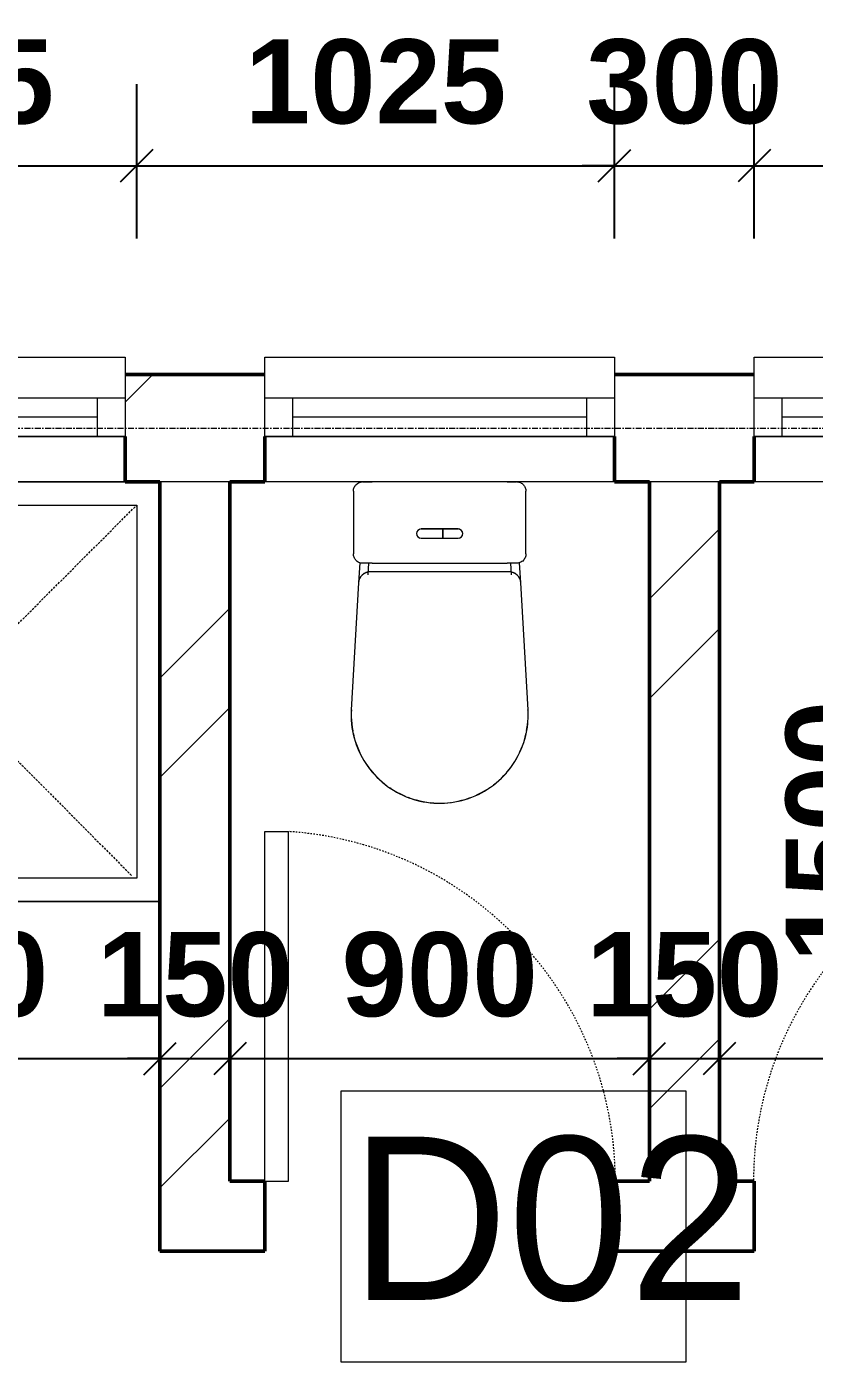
# Model space of a CAD drawing. Header units: inches. Extents: x 22 to 382261, y 22 to 371281.
# Drawn here: x 132038 to 133727, y 258017 to 260882 of the extents above; entities that cross this region are included whole.
import ezdxf

# ---------------------------------------------------------------- set-up
doc = ezdxf.new("R2010")
doc.units = ezdxf.units.IN
doc.header["$MEASUREMENT"] = 0
for name, pattern in [('Dash', [6.35, 3.175, -3.175]), ('Grid Line 1_2_', [22.225, 12.7, -3.175, 3.175, -3.175]), ('Hidden', [7.14375, 4.7625, -2.38125])]:
    doc.linetypes.add(name, pattern=pattern)
for name, color, linetype, lineweight in [('A-ANNO-DIMS', 211, 'Continuous', 9), ('A-DOOR', 31, 'Continuous', 9), ('A-DOOR-HDLN', 31, 'Dash', 9), ('A-DOOR-IDEN', 31, 'Continuous', 9), ('A-FLOR', 192, 'Continuous', 9), ('A-GLAZ', 151, 'Continuous', 9), ('A-GLAZ-SILL', 1, 'Continuous', 9), ('A-WALL', 113, 'Continuous', 9), ('A-WALL-PATT', 111, 'Continuous', 9), ('I-WALL', 2, 'Continuous', 9), ('P-SANR-FIXT', 6, 'Continuous', 9), ('S-GRID', 1, 'Continuous', 9)]:
    doc.layers.add(name, color=color, linetype=linetype, lineweight=lineweight)
doc.styles.add('Arial_B_1', font='arialbd.ttf', dxfattribs={"height": 180.555556})
doc.styles.add('Tw Cen MT Condensed', font='TCCM____.TTF', dxfattribs={"height": 1.35})
doc.dimstyles.new('1', dxfattribs={"dimscale": 304.8, "dimtxt": 178.545395, "dimasz": 0.227865, "dimexe": 0.574147, "dimexo": 0.0625, "dimgap": 0.287073, "dimtad": 1, "dimdec": 0, "dimzin": 0, "dimdsep": 46, "dimtxsty": 'Arial_B_1', "dimblk1": 'OBLIQUE', "dimblk2": 'OBLIQUE', "dimsah": 1, "dimcen": 0.09, "dimdle": 0.574147, "dimazin": 0, "dimtfac": 1, "dimtdec": 4, "dimtix": 1, "dimtmove": 0, "dimatfit": 3, "dimfxl": 0.574147, "dimfxlon": 1, "dimtvp": 1, "dimtolj": 1, "dimtzin": 0, "dimarcsym": 2})
pattern_1 = [(45, (133937.6, 247897.3), (-440.033, 440.033), []), (45, (133937.6, 248564), (-440.033, 440.033), [])]

# ---------------------------------------------------------------- blocks, each defined once
blk = doc.blocks.new('Water_Closet_Toilet_19179_0001 - 540 x 360mm-V27-01-Ground floor DIMENSION PLAN')
at = {"layer": 'P-SANR-FIXT'}
for p, q in [((0, 154.9), (-145, 154.9)), ((145, 154.9), (0, 154.9)), ((158.7, 154.9), (165, 154.9)), ((-185, 134.9), (-185, 0.1)), ((185, 0.1), (185, 134.9)), ((-39.7, 53.6), (39.7, 53.6)), ((6.9, 53.6), (-39.7, 53.6)), ((-39.7, 33.6), (39.7, 33.6)), ((-39.7, 33.6), (6.9, 33.6)), ((6.9, 33.6), (6.9, 53.6)), ((39.7, 53.6), (6.9, 53.6)), ((6.9, 53.6), (6.9, 33.6)), ((6.9, 33.6), (6.9, 53.6)), ((6.9, 33.6), (39.7, 33.6)), ((-171.5, -18.7), (-173.9, -62)), ((-153.2, -44.6), (-151.8, -19.9)), ((-145, -19.9), (145, -19.9)), ((151.8, -19.9), (153.2, -44.6)), ((173.9, -62), (171.5, -18.7)), ((149.3, -38.4), (-149.3, -38.4)), ((-174.3, -62), (-189.7, -333.9)), ((189.7, -333.9), (174.3, -62)), ((-107.7, -500.8), (-105.1, -502.6)), ((104.5, -503), (107.9, -500.7))]:
    blk.add_line(p, q, dxfattribs=at)
at = {"layer": 'P-SANR-FIXT', "flags": 128}
for points in [[(-165, 154.9), (-158.7, 154.9), (-151.9, 154.9), (-145, 154.9)], [(145, 154.9), (151.9, 154.9), (158.7, 154.9)], [(-145, -19.9), (-151.9, -19.9), (-158.7, -19.9), (-165, -19.9)], [(165, -19.9), (158.7, -19.9), (151.9, -19.9), (145, -19.9)], [(-149.3, -38.4), (-150.3, -38.4), (-151.3, -38.5), (-152.3, -38.6), (-153.3, -38.7), (-154.3, -38.9), (-155.2, -39.1), (-156.2, -39.4), (-157.2, -39.7), (-158.1, -40), (-159, -40.4), (-159.9, -40.8), (-160.8, -41.2), (-161.7, -41.7), (-162.6, -42.2), (-163.4, -42.8), (-164.2, -43.4), (-165, -44), (-165.8, -44.6), (-166.5, -45.3), (-167.2, -46), (-167.9, -46.7), (-168.6, -47.5), (-169.2, -48.3), (-169.8, -49.1), (-170.3, -49.9), (-170.9, -50.8), (-171.3, -51.6), (-171.8, -52.5), (-172.2, -53.4), (-172.6, -54.4), (-172.9, -55.3), (-173.2, -56.3), (-173.5, -57.2), (-173.7, -58.2), (-173.9, -59.2), (-174.1, -60.2), (-174.2, -61.2), (-174.3, -62)], [(-149.3, -38.4), (-150.3, -38.4), (-151.3, -38.5), (-152.3, -38.6), (-153.3, -38.7), (-154.3, -38.9), (-155.2, -39.1), (-156.2, -39.4), (-157.2, -39.7), (-158.1, -40), (-159, -40.4), (-159.9, -40.8), (-160.8, -41.2), (-161.7, -41.7), (-162.6, -42.2), (-163.4, -42.8), (-164.2, -43.4), (-165, -44), (-165.8, -44.6), (-166.5, -45.3), (-167.2, -46), (-167.9, -46.7), (-168.6, -47.5), (-169.2, -48.3), (-169.8, -49.1), (-170.3, -49.9), (-170.9, -50.8), (-171.3, -51.6), (-171.8, -52.5), (-172.2, -53.4), (-172.6, -54.4), (-172.9, -55.3), (-173.2, -56.3), (-173.5, -57.2), (-173.7, -58.2), (-173.9, -59.2), (-174.1, -60.2), (-174.2, -61.2), (-174.3, -62)], [(174.3, -62), (174.2, -61), (174.1, -60), (173.9, -59), (173.7, -58), (173.5, -57.1), (173.2, -56.1), (172.9, -55.2), (172.5, -54.2), (172.2, -53.3), (171.7, -52.4), (171.3, -51.5), (170.8, -50.6), (170.3, -49.8), (169.7, -49), (169.1, -48.2), (168.5, -47.4), (167.8, -46.6), (167.1, -45.9), (166.4, -45.2), (165.7, -44.5), (164.9, -43.9), (164.1, -43.3), (163.3, -42.7), (162.4, -42.2), (161.6, -41.7), (160.7, -41.2), (159.8, -40.7), (158.9, -40.3), (158, -40), (157, -39.6), (156.1, -39.4), (155.1, -39.1), (154.1, -38.9), (153.1, -38.7), (152.1, -38.6), (151.1, -38.5), (150.1, -38.4), (149.3, -38.4)], [(174.3, -62), (174.2, -61), (174.1, -60), (173.9, -59), (173.7, -58), (173.5, -57.1), (173.2, -56.1), (172.9, -55.2), (172.5, -54.2), (172.2, -53.3), (171.7, -52.4), (171.3, -51.5), (170.8, -50.6), (170.3, -49.8), (169.7, -49), (169.1, -48.2), (168.5, -47.4), (167.8, -46.6), (167.1, -45.9), (166.4, -45.2), (165.7, -44.5), (164.9, -43.9), (164.1, -43.3), (163.3, -42.7), (162.4, -42.2), (161.6, -41.7), (160.7, -41.2), (159.8, -40.7), (158.9, -40.3), (158, -40), (157, -39.6), (156.1, -39.4), (155.1, -39.1), (154.1, -38.9), (153.1, -38.7), (152.1, -38.6), (151.1, -38.5), (150.1, -38.4), (149.3, -38.4)], [(-189.7, -333.9), (-190, -341.5), (-189.9, -349.1), (-189.6, -356.7), (-189, -364.3), (-188.1, -371.8), (-186.8, -379.3), (-185.3, -386.7), (-183.5, -394.1), (-181.3, -401.4), (-178.9, -408.6), (-176.2, -415.7), (-173.2, -422.7), (-170, -429.6), (-166.4, -436.3), (-162.6, -442.9), (-158.6, -449.3), (-154.3, -455.6), (-149.7, -461.7), (-144.9, -467.5), (-139.9, -473.2), (-134.6, -478.7), (-129.2, -484), (-123.5, -489.1), (-117.6, -493.9), (-111.6, -498.5), (-105.3, -502.8), (-98.9, -506.9), (-92.3, -510.7), (-85.6, -514.3), (-78.8, -517.6), (-71.8, -520.6), (-64.7, -523.3), (-57.5, -525.8), (-50.2, -527.9), (-42.9, -529.8), (-35.4, -531.3), (-27.9, -532.6), (-20.4, -533.6), (-12.8, -534.2), (-5.2, -534.6), (2.4, -534.7), (10, -534.4), (17.5, -533.9), (25.1, -533), (32.6, -531.9), (40.1, -530.4), (47.5, -528.6), (54.8, -526.6), (62, -524.3), (69.1, -521.6), (76.2, -518.7), (83.1, -515.5), (89.8, -512.1), (96.5, -508.4), (102.9, -504.4), (109.2, -500.1), (115.4, -495.6), (121.3, -490.9), (127.1, -485.9), (132.6, -480.7), (137.9, -475.3), (143.1, -469.7), (147.9, -463.9), (152.6, -457.9), (157, -451.7), (161.1, -445.3), (165, -438.8), (168.7, -432.1), (172, -425.3), (175.1, -418.4), (177.9, -411.3), (180.5, -404.1), (182.7, -396.9), (184.6, -389.5), (186.3, -382.1), (187.6, -374.6), (188.7, -367.1), (189.4, -359.5), (189.9, -351.9), (190, -344.3), (189.8, -336.8), (189.7, -333.9)], [(-189.7, -333.9), (-190, -341.5), (-189.9, -349.1), (-189.6, -356.7), (-189, -364.3), (-188.1, -371.8), (-186.8, -379.3), (-185.3, -386.7), (-183.5, -394.1), (-181.3, -401.4), (-178.9, -408.6), (-176.2, -415.7), (-173.2, -422.7), (-170, -429.6), (-166.4, -436.3), (-162.6, -442.9), (-158.6, -449.3), (-154.3, -455.6), (-149.7, -461.7), (-144.9, -467.5), (-139.9, -473.2), (-134.6, -478.7), (-129.2, -484), (-123.5, -489.1), (-117.6, -493.9), (-111.6, -498.5), (-105.3, -502.8), (-98.9, -506.9), (-92.3, -510.7), (-85.6, -514.3), (-78.8, -517.6), (-71.8, -520.6), (-64.7, -523.3), (-57.5, -525.8), (-50.2, -527.9), (-42.9, -529.8), (-35.4, -531.3), (-27.9, -532.6), (-20.4, -533.6), (-12.8, -534.2), (-5.2, -534.6), (2.4, -534.7), (10, -534.4), (17.5, -533.9), (25.1, -533), (32.6, -531.9), (40.1, -530.4), (47.5, -528.6), (54.8, -526.6), (62, -524.3), (69.1, -521.6), (76.2, -518.7), (83.1, -515.5), (89.8, -512.1), (96.5, -508.4), (102.9, -504.4), (109.2, -500.1), (115.4, -495.6), (121.3, -490.9), (127.1, -485.9), (132.6, -480.7), (137.9, -475.3), (143.1, -469.7), (147.9, -463.9), (152.6, -457.9), (157, -451.7), (161.1, -445.3), (165, -438.8), (168.7, -432.1), (172, -425.3), (175.1, -418.4), (177.9, -411.3), (180.5, -404.1), (182.7, -396.9), (184.6, -389.5), (186.3, -382.1), (187.6, -374.6), (188.7, -367.1), (189.4, -359.5), (189.9, -351.9), (190, -344.3), (189.8, -336.8), (189.7, -333.9)], [(-189.4, -333.9), (-189.7, -341.5), (-189.6, -349.1), (-189.3, -356.7), (-188.7, -364.2), (-187.7, -371.8), (-186.5, -379.2)], [(186.5, -378.9), (187.3, -374.6), (188.4, -367.1), (189.1, -359.5), (189.6, -351.9), (189.7, -344.3), (189.5, -336.8), (189.4, -333.9)], [(-185.4, -384.5), (-185, -386.7), (-183.2, -394), (-181, -401.3), (-178.6, -408.5), (-175.9, -415.6), (-173, -422.6)], [(172, -424.6), (174.8, -418.2), (177.6, -411.2), (180.2, -404), (182.4, -396.8), (184.3, -389.4), (185.4, -384.5)], [(-169.5, -429.8), (-166.2, -436.2), (-162.4, -442.7), (-158.3, -449.1), (-154, -455.4), (-149.5, -461.5)], [(148.4, -462.8), (152.3, -457.7), (156.7, -451.5), (160.9, -445.2), (164.8, -438.6), (168.4, -432)], [(-147.6, -463.8), (-144.7, -467.3), (-139.7, -473), (-134.4, -478.5), (-129, -483.8), (-123.3, -488.8), (-117.4, -493.6), (-115.2, -495.3)], [(115.2, -495.4), (121.1, -490.7), (126.9, -485.7), (132.4, -480.5), (137.7, -475.1)], [(-104.5, -503), (-98.7, -506.6), (-92.2, -510.5), (-85.5, -514), (-78.6, -517.3), (-74.6, -519)], [(76, -518.5), (82.9, -515.3), (89.7, -511.8), (96.3, -508.1), (102.8, -504.1)], [(-67.6, -521.9), (-64.6, -523), (-57.4, -525.5), (-50.1, -527.6), (-42.8, -529.5), (-35.4, -531), (-28.4, -532.2)], [(-19.9, -533.3), (-12.8, -533.9), (-5.2, -534.3), (2.4, -534.3), (10, -534.1), (17.5, -533.6), (22.7, -533)], [(28.7, -532.1), (32.6, -531.5), (40, -530.1), (47.4, -528.3), (54.7, -526.3), (61.9, -524), (65.9, -522.5)]]:
    blk.add_lwpolyline(points, dxfattribs=at)
at = {"layer": 'P-SANR-FIXT'}
for centre, radius, start, end in [((-39.4, 43.6), 10, 91.7704, 268.2296), ((-39.4, 43.6), 10, 106.4754, 253.5246), ((39.4, 43.6), 10, 271.7704, 88.2296), ((39.4, 43.6), 10, 58.8197, 88.2296), ((39.4, 43.6), 10, 286.4754, 44.1148), ((-149.3, -63.4), 25, 90, 176.7501), ((149.3, -63.4), 25, 3.2499, 90), ((0, -344.7), 190, 176.7501, 181.0868), ((0, -344.7), 190, 358.9132, 3.2499), ((0, -344.7), 190, 184.4654, 191.0962), ((0, -344.7), 190, 348.9038, 355.5346), ((0, -344.7), 190, 201.3178, 205.4424), ((0, -344.7), 190, 334.5576, 338.6822), ((0, -344.7), 190, 209.2024, 210.3449), ((0, -344.7), 190, 216.5793, 221.6168), ((0, -344.7), 190, 313.643, 323.4207), ((0, -344.7), 190, 329.6551, 330.7976), ((0, -344.7), 190, 248.4808, 255.5011), ((0, -344.7), 190, 268.3608, 277.1731)]:
    blk.add_arc(centre, radius, start, end, dxfattribs=at)
for points, knots in [([(-185, 134.9), (-185, 136.3), (-184.7, 139.1), (-183.4, 143.1), (-181.2, 146.9), (-178.2, 150.2), (-174.4, 152.8), (-170.2, 154.4), (-167.3, 154.8), (-166, 154.9)], [0, 0, 0, 0, 0.1428571, 0.2857143, 0.4285714, 0.5714286, 0.7142857, 0.8571429, 0.9719276, 0.9719276, 0.9719276, 0.9719276]), ([(166.1, 154.9), (168.6, 154.7), (172.4, 153.8), (176.8, 151.2), (179.7, 148.6), (182.1, 145.5), (184.3, 141), (185, 137.3), (185, 134.9)], [0.031614, 0.031614, 0.031614, 0.031614, 0.25, 0.375, 0.5, 0.625, 0.75, 1, 1, 1, 1]), ([(-165, -19.9), (-167.9, -19.9), (-172.1, -18.9), (-176.8, -16.2), (-179.7, -13.6), (-182.1, -10.5), (-184.3, -6), (-185, -2.3), (-185, 0.1)], [0, 0, 0, 0, 0.25, 0.375, 0.5, 0.625, 0.75, 1, 1, 1, 1])]:
    blk.add_open_spline(points, degree=3, knots=knots, dxfattribs=at)
blk.add_open_spline([(185, 0.1), (185, -1.3), (184.7, -4.1), (183.4, -8.1), (181.2, -11.9), (178.2, -15.2), (174.4, -17.8), (169.9, -19.5), (166.7, -19.9), (165, -19.9)], degree=3, dxfattribs=at)
blk = doc.blocks.new('Shower Tray _1_ - 900 x 1200mm Wide 2-V30-01-Ground floor DIMENSION PLAN')
at = {"layer": 'P-SANR-FIXT'}
for p, q in [((-450, 450), (-450, -450)), ((-375, 450), (-450, 450)), ((-450, -450), (-450, 450)), ((-450, 450), (-375, 450)), ((375, 450), (-375, 450)), ((-375, 450), (375, 450)), ((450, 450), (375, 450)), ((375, 450), (450, 450)), ((450, -450), (450, 450)), ((450, 450), (450, -450)), ((-400, -400), (-400, 400)), ((-400, 400), (400, 400)), ((400, 400), (400, -400)), ((400, -400), (-400, -400)), ((-450, -450), (450, -450)), ((450, -450), (-450, -450))]:
    blk.add_line(p, q, dxfattribs=at)
at = {"layer": 'P-SANR-FIXT', "linetype": 'Hidden'}
for p, q in [((-400, -400), (400, 400)), ((-400, 400), (389.3, -394.7))]:
    blk.add_line(p, q, dxfattribs=at)
at = {"layer": 'P-SANR-FIXT'}
blk.add_circle((-300, 300), 30, dxfattribs=at)
blk = doc.blocks.new('M_Single-Flush - d02  toilet 750 by 2100-458075-01-Ground floor DIMENSION PLAN')
at = {"layer": 'A-DOOR'}
for p, q in [((375, -75), (324, -75)), ((324, -75), (324, -825)), ((375, -75), (375, -825)), ((375, -825), (324, -825))]:
    blk.add_line(p, q, dxfattribs=at)
at = {"layer": 'A-DOOR-HDLN'}
blk.add_arc((375, -75), 751.7, 180, 266.1097, dxfattribs=at)
blk = doc.blocks.new('M_Single-Flush - d02  toilet 750 by 2100-458076-01-Ground floor DIMENSION PLAN')
at = {"layer": 'A-DOOR'}
for p, q in [((375, 825), (324, 825)), ((324, 75), (324, 825)), ((375, 75), (375, 825)), ((375, 75), (324, 75))]:
    blk.add_line(p, q, dxfattribs=at)
at = {"layer": 'A-DOOR-HDLN'}
blk.add_arc((375, 75), 751.7, 93.8903, 180, dxfattribs=at)
blk = doc.blocks.new('Windows_Sgl_Plain - 750 by 600-438113-01-Ground floor DIMENSION PLAN')
at = {"layer": 'A-GLAZ'}
for p, q in [((-375, 9.5), (375, 9.5)), ((-375, -161), (-375, 9.5)), ((375, 9.5), (-375, 9.5)), ((-315, -73.5), (-315, 9.5)), ((315, 9.5), (315, -73.5)), ((375, 9.5), (375, -161)), ((-375, -73.5), (-375, -25.5)), ((375, -25.5), (375, -73.5)), ((-315, -32), (315, -32)), ((375, -73.5), (-375, -73.5)), ((375, -161), (-375, -161))]:
    blk.add_line(p, q, dxfattribs=at)
at = {"layer": 'A-GLAZ-SILL'}
for p, q in [((-375, -161), (-375, -124.7)), ((375, -124.7), (375, -161)), ((375, -161), (-375, -161))]:
    blk.add_line(p, q, dxfattribs=at)
blk = doc.blocks.new('_Oblique')
at = {"color": 0, "linetype": 'ByBlock', "lineweight": -2}
blk.add_line((-0.5, -0.5), (0.5, 0.5), dxfattribs=at)
blk = doc.blocks.new('*D4464')
at = {"layer": 'A-ANNO-DIMS', "color": 0, "lineweight": -2, "transparency": 16777216}
for p, q in [((133937.3, 258230.5), (133937.3, 260080.5)), ((133781.4, 259905.5), (134112.3, 259905.5)), ((133781.4, 258405.5), (134112.3, 258405.5))]:
    blk.add_line(p, q, dxfattribs=at)
at = {"layer": 'Defpoints', "color": 0, "transparency": 16777216}
for p in [(133762.3, 259905.5), (133937.3, 259905.5), (133762.3, 258405.5)]:
    blk.add_point(p, dxfattribs=at)
at = {"layer": 'A-ANNO-DIMS', "color": 0, "lineweight": -2, "transparency": 16777216, "xscale": 69.45312499999999, "yscale": 69.45312499999999, "zscale": 69.45312499999999}
for p, rotation in [((133937.3, 259905.5), 90), ((133937.3, 258405.5), 270)]:
    blk.add_blockref('_Oblique', p, dxfattribs=dict(at, rotation=rotation))
at = {"layer": 'A-ANNO-DIMS', "color": 0, "transparency": 16777216, "insert": (133757.6, 259155.5), "char_height": 180.56, "width": 652.966, "attachment_point": 5, "rotation": 90, "style": 'Arial_B_1'}
blk.add_mtext('\\A1;1500', dxfattribs=at)
blk = doc.blocks.new('*D4494')
at = {"layer": 'A-ANNO-DIMS', "color": 0, "lineweight": -2, "transparency": 16777216}
for p, q in [((131498.8, 260427.5), (131498.8, 260758.4)), ((132273.8, 260427.5), (132273.8, 260758.4)), ((131323.8, 260583.4), (132448.8, 260583.4))]:
    blk.add_line(p, q, dxfattribs=at)
at = {"layer": 'Defpoints', "color": 0, "transparency": 16777216}
for p in [(132273.8, 260583.4), (131498.8, 260408.4), (132273.8, 260408.4)]:
    blk.add_point(p, dxfattribs=at)
at = {"layer": 'A-ANNO-DIMS', "color": 0, "lineweight": -2, "transparency": 16777216, "xscale": 69.45312499999999, "yscale": 69.45312499999999, "zscale": 69.45312499999999, "rotation": 180}
blk.add_blockref('_Oblique', (131498.8, 260583.4), dxfattribs=at)
at = {"layer": 'A-ANNO-DIMS', "color": 0, "lineweight": -2, "transparency": 16777216, "xscale": 69.45312499999999, "yscale": 69.45312499999999, "zscale": 69.45312499999999}
blk.add_blockref('_Oblique', (132273.8, 260583.4), dxfattribs=at)
at = {"layer": 'A-ANNO-DIMS', "color": 0, "transparency": 16777216, "insert": (131886.3, 260762.7), "char_height": 180.56, "width": 489.725, "attachment_point": 5, "style": 'Arial_B_1'}
blk.add_mtext('\\A1;775', dxfattribs=at)
blk = doc.blocks.new('*D4495')
at = {"layer": 'A-ANNO-DIMS', "color": 0, "lineweight": -2, "transparency": 16777216}
for p, q in [((132273.8, 260427.5), (132273.8, 260758.4)), ((133298.8, 260427.5), (133298.8, 260758.4)), ((132098.8, 260583.4), (133473.8, 260583.4))]:
    blk.add_line(p, q, dxfattribs=at)
at = {"layer": 'Defpoints', "color": 0, "transparency": 16777216}
for p in [(133298.8, 260583.4), (132273.8, 260408.4), (133298.8, 260408.4)]:
    blk.add_point(p, dxfattribs=at)
at = {"layer": 'A-ANNO-DIMS', "color": 0, "lineweight": -2, "transparency": 16777216, "xscale": 69.45312499999999, "yscale": 69.45312499999999, "zscale": 69.45312499999999, "rotation": 180}
blk.add_blockref('_Oblique', (132273.8, 260583.4), dxfattribs=at)
at = {"layer": 'A-ANNO-DIMS', "color": 0, "lineweight": -2, "transparency": 16777216, "xscale": 69.45312499999999, "yscale": 69.45312499999999, "zscale": 69.45312499999999}
blk.add_blockref('_Oblique', (133298.8, 260583.4), dxfattribs=at)
at = {"layer": 'A-ANNO-DIMS', "color": 0, "transparency": 16777216, "insert": (132786.3, 260763.1), "char_height": 180.56, "width": 652.966, "attachment_point": 5, "style": 'Arial_B_1'}
blk.add_mtext('\\A1;1025', dxfattribs=at)
blk = doc.blocks.new('*D4496')
at = {"layer": 'A-ANNO-DIMS', "color": 0, "lineweight": -2, "transparency": 16777216}
for p, q in [((133298.8, 260427.5), (133298.8, 260758.4)), ((133598.8, 260427.5), (133598.8, 260758.4)), ((133298.8, 260583.4), (133229.4, 260583.4)), ((133298.8, 260583.4), (133598.8, 260583.4)), ((133598.8, 260583.4), (133668.3, 260583.4))]:
    blk.add_line(p, q, dxfattribs=at)
at = {"layer": 'Defpoints', "color": 0, "transparency": 16777216}
for p in [(133598.8, 260583.4), (133298.8, 260408.4), (133598.8, 260408.4)]:
    blk.add_point(p, dxfattribs=at)
at = {"layer": 'A-ANNO-DIMS', "color": 0, "lineweight": -2, "transparency": 16777216, "xscale": 69.45312499999999, "yscale": 69.45312499999999, "zscale": 69.45312499999999}
blk.add_blockref('_Oblique', (133298.8, 260583.4), dxfattribs=at)
at = {"layer": 'A-ANNO-DIMS', "color": 0, "lineweight": -2, "transparency": 16777216, "xscale": 69.45312499999999, "yscale": 69.45312499999999, "zscale": 69.45312499999999, "rotation": 180}
blk.add_blockref('_Oblique', (133598.8, 260583.4), dxfattribs=at)
at = {"layer": 'A-ANNO-DIMS', "color": 0, "transparency": 16777216, "insert": (133448.8, 260763.1), "char_height": 180.56, "width": 489.725, "attachment_point": 5, "style": 'Arial_B_1'}
blk.add_mtext('\\A1;300', dxfattribs=at)
blk = doc.blocks.new('*D4497')
at = {"layer": 'A-ANNO-DIMS', "color": 0, "lineweight": -2, "transparency": 16777216}
for p, q in [((133598.8, 260427.5), (133598.8, 260758.4)), ((134348.8, 260427.5), (134348.8, 260758.4)), ((133423.8, 260583.4), (134523.8, 260583.4))]:
    blk.add_line(p, q, dxfattribs=at)
at = {"layer": 'Defpoints', "color": 0, "transparency": 16777216}
for p in [(134348.8, 260583.4), (133598.8, 260408.4), (134348.8, 260408.4)]:
    blk.add_point(p, dxfattribs=at)
at = {"layer": 'A-ANNO-DIMS', "color": 0, "lineweight": -2, "transparency": 16777216, "xscale": 69.45312499999999, "yscale": 69.45312499999999, "zscale": 69.45312499999999, "rotation": 180}
blk.add_blockref('_Oblique', (133598.8, 260583.4), dxfattribs=at)
at = {"layer": 'A-ANNO-DIMS', "color": 0, "lineweight": -2, "transparency": 16777216, "xscale": 69.45312499999999, "yscale": 69.45312499999999, "zscale": 69.45312499999999}
blk.add_blockref('_Oblique', (134348.8, 260583.4), dxfattribs=at)
at = {"layer": 'A-ANNO-DIMS', "color": 0, "transparency": 16777216, "insert": (133973.8, 260763.1), "char_height": 180.56, "width": 489.725, "attachment_point": 5, "style": 'Arial_B_1'}
blk.add_mtext('\\A1;750', dxfattribs=at)
blk = doc.blocks.new('*D4555')
at = {"layer": 'A-ANNO-DIMS', "color": 0, "lineweight": -2, "transparency": 16777216}
for p, q in [((131423.8, 258824.4), (131423.8, 258493.4)), ((132323.8, 258824.4), (132323.8, 258493.4)), ((131248.8, 258668.4), (132498.8, 258668.4))]:
    blk.add_line(p, q, dxfattribs=at)
at = {"layer": 'Defpoints', "color": 0, "transparency": 16777216}
for p in [(131423.8, 258843.4), (132323.8, 258843.4), (132323.8, 258668.4)]:
    blk.add_point(p, dxfattribs=at)
at = {"layer": 'A-ANNO-DIMS', "color": 0, "lineweight": -2, "transparency": 16777216, "xscale": 69.45312499999999, "yscale": 69.45312499999999, "zscale": 69.45312499999999, "rotation": 180}
blk.add_blockref('_Oblique', (131423.8, 258668.4), dxfattribs=at)
at = {"layer": 'A-ANNO-DIMS', "color": 0, "lineweight": -2, "transparency": 16777216, "xscale": 69.45312499999999, "yscale": 69.45312499999999, "zscale": 69.45312499999999}
blk.add_blockref('_Oblique', (132323.8, 258668.4), dxfattribs=at)
at = {"layer": 'A-ANNO-DIMS', "color": 0, "transparency": 16777216, "insert": (131873.8, 258848.2), "char_height": 180.56, "width": 489.725, "attachment_point": 5, "style": 'Arial_B_1'}
blk.add_mtext('\\A1;900', dxfattribs=at)
blk = doc.blocks.new('*D4556')
at = {"layer": 'A-ANNO-DIMS', "color": 0, "lineweight": -2, "transparency": 16777216}
for p, q in [((132323.8, 258824.4), (132323.8, 258493.4)), ((132473.8, 258824.4), (132473.8, 258493.4)), ((132323.8, 258668.4), (132254.4, 258668.4)), ((132323.8, 258668.4), (132473.8, 258668.4)), ((132473.8, 258668.4), (132543.3, 258668.4))]:
    blk.add_line(p, q, dxfattribs=at)
at = {"layer": 'Defpoints', "color": 0, "transparency": 16777216}
for p in [(132323.8, 258843.4), (132473.8, 258843.4), (132473.8, 258668.4)]:
    blk.add_point(p, dxfattribs=at)
at = {"layer": 'A-ANNO-DIMS', "color": 0, "lineweight": -2, "transparency": 16777216, "xscale": 69.45312499999999, "yscale": 69.45312499999999, "zscale": 69.45312499999999}
blk.add_blockref('_Oblique', (132323.8, 258668.4), dxfattribs=at)
at = {"layer": 'A-ANNO-DIMS', "color": 0, "lineweight": -2, "transparency": 16777216, "xscale": 69.45312499999999, "yscale": 69.45312499999999, "zscale": 69.45312499999999, "rotation": 180}
blk.add_blockref('_Oblique', (132473.8, 258668.4), dxfattribs=at)
at = {"layer": 'A-ANNO-DIMS', "color": 0, "transparency": 16777216, "insert": (132398.8, 258848.1), "char_height": 180.56, "width": 489.725, "attachment_point": 5, "style": 'Arial_B_1'}
blk.add_mtext('\\A1;150', dxfattribs=at)
blk = doc.blocks.new('*D4557')
at = {"layer": 'A-ANNO-DIMS', "color": 0, "lineweight": -2, "transparency": 16777216}
for p, q in [((132473.8, 258824.4), (132473.8, 258493.4)), ((133373.8, 258824.4), (133373.8, 258493.4)), ((132298.8, 258668.4), (133548.8, 258668.4))]:
    blk.add_line(p, q, dxfattribs=at)
at = {"layer": 'Defpoints', "color": 0, "transparency": 16777216}
for p in [(132473.8, 258843.4), (133373.8, 258843.4), (133373.8, 258668.4)]:
    blk.add_point(p, dxfattribs=at)
at = {"layer": 'A-ANNO-DIMS', "color": 0, "lineweight": -2, "transparency": 16777216, "xscale": 69.45312499999999, "yscale": 69.45312499999999, "zscale": 69.45312499999999, "rotation": 180}
blk.add_blockref('_Oblique', (132473.8, 258668.4), dxfattribs=at)
at = {"layer": 'A-ANNO-DIMS', "color": 0, "lineweight": -2, "transparency": 16777216, "xscale": 69.45312499999999, "yscale": 69.45312499999999, "zscale": 69.45312499999999}
blk.add_blockref('_Oblique', (133373.8, 258668.4), dxfattribs=at)
at = {"layer": 'A-ANNO-DIMS', "color": 0, "transparency": 16777216, "insert": (132923.8, 258848.2), "char_height": 180.56, "width": 489.725, "attachment_point": 5, "style": 'Arial_B_1'}
blk.add_mtext('\\A1;900', dxfattribs=at)
blk = doc.blocks.new('*D4558')
at = {"layer": 'A-ANNO-DIMS', "color": 0, "lineweight": -2, "transparency": 16777216}
for p, q in [((133373.8, 258824.4), (133373.8, 258493.4)), ((133523.8, 258824.4), (133523.8, 258493.4)), ((133373.8, 258668.4), (133304.4, 258668.4)), ((133373.8, 258668.4), (133523.8, 258668.4)), ((133523.8, 258668.4), (133593.3, 258668.4))]:
    blk.add_line(p, q, dxfattribs=at)
at = {"layer": 'Defpoints', "color": 0, "transparency": 16777216}
for p in [(133373.8, 258843.4), (133523.8, 258843.4), (133523.8, 258668.4)]:
    blk.add_point(p, dxfattribs=at)
at = {"layer": 'A-ANNO-DIMS', "color": 0, "lineweight": -2, "transparency": 16777216, "xscale": 69.45312499999999, "yscale": 69.45312499999999, "zscale": 69.45312499999999}
blk.add_blockref('_Oblique', (133373.8, 258668.4), dxfattribs=at)
at = {"layer": 'A-ANNO-DIMS', "color": 0, "lineweight": -2, "transparency": 16777216, "xscale": 69.45312499999999, "yscale": 69.45312499999999, "zscale": 69.45312499999999, "rotation": 180}
blk.add_blockref('_Oblique', (133523.8, 258668.4), dxfattribs=at)
at = {"layer": 'A-ANNO-DIMS', "color": 0, "transparency": 16777216, "insert": (133448.8, 258848.1), "char_height": 180.56, "width": 489.725, "attachment_point": 5, "style": 'Arial_B_1'}
blk.add_mtext('\\A1;150', dxfattribs=at)
blk = doc.blocks.new('*D4559')
at = {"layer": 'A-ANNO-DIMS', "color": 0, "lineweight": -2, "transparency": 16777216}
for p, q in [((133523.8, 258824.4), (133523.8, 258493.4)), ((134423.8, 258824.4), (134423.8, 258493.4)), ((133348.8, 258668.4), (134598.8, 258668.4))]:
    blk.add_line(p, q, dxfattribs=at)
at = {"layer": 'Defpoints', "color": 0, "transparency": 16777216}
for p in [(133523.8, 258843.4), (134423.8, 258843.4), (134423.8, 258668.4)]:
    blk.add_point(p, dxfattribs=at)
at = {"layer": 'A-ANNO-DIMS', "color": 0, "lineweight": -2, "transparency": 16777216, "xscale": 69.45312499999999, "yscale": 69.45312499999999, "zscale": 69.45312499999999, "rotation": 180}
blk.add_blockref('_Oblique', (133523.8, 258668.4), dxfattribs=at)
at = {"layer": 'A-ANNO-DIMS', "color": 0, "lineweight": -2, "transparency": 16777216, "xscale": 69.45312499999999, "yscale": 69.45312499999999, "zscale": 69.45312499999999}
blk.add_blockref('_Oblique', (134423.8, 258668.4), dxfattribs=at)
at = {"layer": 'A-ANNO-DIMS', "color": 0, "transparency": 16777216, "insert": (133973.8, 258848.2), "char_height": 180.56, "width": 489.725, "attachment_point": 5, "style": 'Arial_B_1'}
blk.add_mtext('\\A1;900', dxfattribs=at)
blk = doc.blocks.new('M_Door Tag1 - M_Door Tag 2-910938-01-Ground floor DIMENSION PLAN')
at = {"layer": 'A-DOOR-IDEN'}
for p, q in [((-1.206, 1.536), (3.019, 1.536)), ((-1.206, -1.791), (-1.206, 1.536)), ((3.019, 1.536), (3.019, -1.791)), ((3.019, -1.791), (-1.206, -1.791))]:
    blk.add_line(p, q, dxfattribs=at)

msp = doc.modelspace()

# ---------------------------------------------------------------- hatches: boundary and pattern name
at = {"layer": 'A-WALL-PATT'}
h = msp.add_hatch(dxfattribs=at)
h.set_pattern_fill('FP_1', color=256, style=0, pattern_type=2)
h.set_pattern_definition(pattern_1)
h.paths.add_polyline_path([(130143.8, 259905.5), (130448.8, 259905.5), (130448.8, 260135.5), (130143.8, 260135.5)])
h.paths.add_polyline_path([(133598.8, 259905.5), (133598.8, 260135.5), (133298.8, 260135.5), (133298.8, 259905.5), (133523.8, 259905.5)])
h.paths.add_polyline_path([(144988.8, 259905.5), (145063.8, 259905.5), (145063.8, 260135.5), (144408.8, 260135.5), (144408.8, 259905.5), (144943.2, 259905.5)])
h.paths.add_polyline_path([(135403.8, 259905.5), (135403.8, 260135.5), (134348.8, 260135.5), (134348.8, 259905.5), (134573.8, 259905.5)])
h.paths.add_polyline_path([(131198.8, 259905.5), (131498.8, 259905.5), (131498.8, 260135.5), (131198.8, 260135.5), (131198.8, 260002.5)])
h.paths.add_polyline_path([(143043.8, 259905.5), (143208.8, 259905.5), (143208.8, 260135.5), (142298.8, 260135.5), (142298.8, 259905.5), (142893.8, 259905.5)])
h.paths.add_polyline_path([(132248.8, 259905.5), (132548.8, 259905.5), (132548.8, 260135.5), (132248.8, 260135.5), (132248.8, 260002.5)])
h.paths.add_polyline_path([(141098.8, 259905.5), (141098.8, 260135.5), (140868.8, 260135.5), (140868.8, 259905.5)])
h.paths.add_polyline_path([(136153.8, 259905.5), (136443.8, 259905.5), (136443.8, 260135.5), (136153.8, 260135.5), (136153.8, 260002.5)])
h.paths.add_polyline_path([(138543.8, 259905.5), (138543.8, 260135.5), (138243.8, 260135.5), (138243.8, 259905.5)])
h.paths.add_polyline_path([(139668.8, 259905.5), (139668.8, 260135.5), (139293.8, 260135.5), (139293.8, 259905.5)])
h.paths.add_polyline_path([(137493.8, 259905.5), (137493.8, 260135.5), (137193.8, 260135.5), (137193.8, 259905.5), (137343.8, 259905.5)])
h = msp.add_hatch(dxfattribs=at)
h.set_pattern_fill('FP_1', color=256, style=0, pattern_type=2)
h.set_pattern_definition(pattern_1)
h.paths.add_polyline_path([(132473.8, 258255.5), (132472.9, 259905.5), (132323.8, 259905.5), (132323.8, 258255.5), (132472.9, 258255.5)])
h = msp.add_hatch(dxfattribs=at)
h.set_pattern_fill('FP_1', color=256, style=0, pattern_type=2)
h.set_pattern_definition(pattern_1)
h.paths.add_polyline_path([(133373.8, 258405.5), (133523.8, 258405.5), (133523.8, 259905.5), (133373.8, 259905.5), (133373.8, 258814.5)])

# ---------------------------------------------------------------- linework, layer by layer
at = {"layer": 'A-FLOR'}
for p, q in [((132472.9, 259905.5), (132323.8, 259905.5)), ((133807.9, 259905.5), (133089.9, 259905.5))]:
    msp.add_line(p, q, dxfattribs=at)
at = {"layer": 'A-WALL', "lineweight": 50}
for p, q in [((132323.8, 259905.5), (132323.8, 258255.5)), ((132473.8, 258405.5), (132473.8, 259905.5)), ((133373.8, 259905.5), (133373.8, 258405.5)), ((133523.8, 258405.5), (133523.8, 259905.5)), ((132548.8, 258405.5), (132473.8, 258405.5)), ((132548.8, 258255.5), (132548.8, 258405.5)), ((133373.8, 258405.5), (133298.8, 258405.5)), ((133298.8, 258405.5), (133298.8, 258255.5)), ((133598.8, 258405.5), (133523.8, 258405.5)), ((133598.8, 258255.5), (133598.8, 258405.5)), ((132323.8, 258255.5), (132548.8, 258255.5)), ((133298.8, 258255.5), (133598.8, 258255.5))]:
    msp.add_line(p, q, dxfattribs=at)
at = {"layer": 'A-WALL'}
msp.add_line((132472.9, 259905.5), (132473.8, 259905.5), dxfattribs=at)
at = {"layer": 'I-WALL', "lineweight": 50}
for p, q in [((132548.8, 260135.5), (132248.8, 260135.5)), ((133598.8, 260135.5), (133298.8, 260135.5)), ((132248.8, 260002.5), (132248.8, 259905.5)), ((132548.8, 259905.5), (132548.8, 260002.5)), ((133298.8, 260002.5), (133298.8, 259905.5)), ((133598.8, 259905.5), (133598.8, 260002.5)), ((132248.8, 259905.5), (132323.8, 259905.5)), ((132473.8, 259905.5), (132548.8, 259905.5)), ((133298.8, 259905.5), (133373.8, 259905.5)), ((133523.8, 259905.5), (133598.8, 259905.5))]:
    msp.add_line(p, q, dxfattribs=at)
at = {"layer": 'I-WALL'}
for p, q in [((132248.8, 259905.5), (131498.8, 259905.5)), ((133089.9, 259905.5), (132548.8, 259905.5))]:
    msp.add_line(p, q, dxfattribs=at)
at = {"layer": 'S-GRID', "linetype": 'Grid Line 1_2_'}
msp.add_line((120853.8, 260020.5), (159119.4, 260020.5), dxfattribs=at)

# ---------------------------------------------------------------- block references
at = {"layer": 'A-DOOR-HDLN', "rotation": 180}
msp.add_blockref('M_Single-Flush - d02  toilet 750 by 2100-458075-01-Ground floor DIMENSION PLAN', (132923.8, 258330.5), dxfattribs=at)
at = {"layer": 'A-DOOR-HDLN'}
msp.add_blockref('M_Single-Flush - d02  toilet 750 by 2100-458076-01-Ground floor DIMENSION PLAN', (133973.8, 258330.5), dxfattribs=at)
at = {"layer": 'A-DOOR-IDEN', "xscale": 174.9999999999999, "yscale": 174.9999999999999, "zscale": 174.9999999999999}
msp.add_blockref('M_Door Tag1 - M_Door Tag 2-910938-01-Ground floor DIMENSION PLAN', (132923.8, 258330.5), dxfattribs=at)
at = {"layer": 'A-GLAZ', "rotation": 180}
for p in [(131873.8, 260012), (132923.8, 260012), (133973.8, 260012)]:
    msp.add_blockref('Windows_Sgl_Plain - 750 by 600-438113-01-Ground floor DIMENSION PLAN', p, dxfattribs=at)
at = {"layer": 'P-SANR-FIXT'}
for name, p in [('Shower Tray _1_ - 900 x 1200mm Wide 2-V30-01-Ground floor DIMENSION PLAN', (131873.8, 259455.5)), ('Water_Closet_Toilet_19179_0001 - 540 x 360mm-V27-01-Ground floor DIMENSION PLAN', (132923.8, 259750.7))]:
    msp.add_blockref(name, p, dxfattribs=at)

# ---------------------------------------------------------------- texts
at = {"layer": 'A-DOOR-IDEN', "insert": (132732.5, 258501), "char_height": 350, "width": 785.654, "attachment_point": 1, "style": 'Tw Cen MT Condensed'}
msp.add_mtext('D02', dxfattribs=at)

# ---------------------------------------------------------------- dimensions: what is measured, and where the dimension line sits
at = {"layer": 'A-ANNO-DIMS'}
for base, p1, p2, override, picture, middle in [((132273.8, 260583.4), (131498.8, 260408.4), (132273.8, 260408.4), {"dimpost": '<>', "dimfxl": 775}, '*D4494', (131886.3, 260762.7)), ((133298.8, 260583.4), (132273.8, 260408.4), (133298.8, 260408.4), {"dimpost": '<>', "dimfxl": 1025}, '*D4495', (132786.3, 260763.1)), ((133598.8, 260583.4), (133298.8, 260408.4), (133598.8, 260408.4), {"dimpost": '<>', "dimfxl": 300}, '*D4496', (133448.8, 260763.1)), ((134348.8, 260583.4), (133598.8, 260408.4), (134348.8, 260408.4), {"dimpost": '<>', "dimfxl": 750}, '*D4497', (133973.8, 260763.1)), ((132323.8, 258668.4), (131423.8, 258843.4), (132323.8, 258843.4), {"dimpost": '<>', "dimfxl": 900}, '*D4555', (131873.8, 258848.2)), ((132473.8, 258668.4), (132323.8, 258843.4), (132473.8, 258843.4), {"dimpost": '<>', "dimfxl": 150}, '*D4556', (132398.8, 258848.1)), ((133373.8, 258668.4), (132473.8, 258843.4), (133373.8, 258843.4), {"dimpost": '<>', "dimfxl": 900}, '*D4557', (132923.8, 258848.2)), ((133523.8, 258668.4), (133373.8, 258843.4), (133523.8, 258843.4), {"dimpost": '<>', "dimfxl": 150}, '*D4558', (133448.8, 258848.1)), ((134423.8, 258668.4), (133523.8, 258843.4), (134423.8, 258843.4), {"dimpost": '<>', "dimfxl": 900}, '*D4559', (133973.8, 258848.2))]:
    dim = msp.add_linear_dim(base=base, p1=p1, p2=p2, dimstyle='1', override=override, dxfattribs=at)
    dim.commit()
    dim.dimension.update_dxf_attribs({"geometry": picture, "text_midpoint": middle})
dim = msp.add_linear_dim(base=(133937.3, 259905.5), p1=(133762.3, 258405.5), p2=(133762.3, 259905.5), angle=90, dimstyle='1', override={"dimpost": '<>', "dimfxl": 1500}, dxfattribs=at)
dim.commit()
dim.dimension.update_dxf_attribs({"geometry": '*D4464', "text_midpoint": (133757.6, 259155.5)})

doc.saveas('drawing.dxf')
